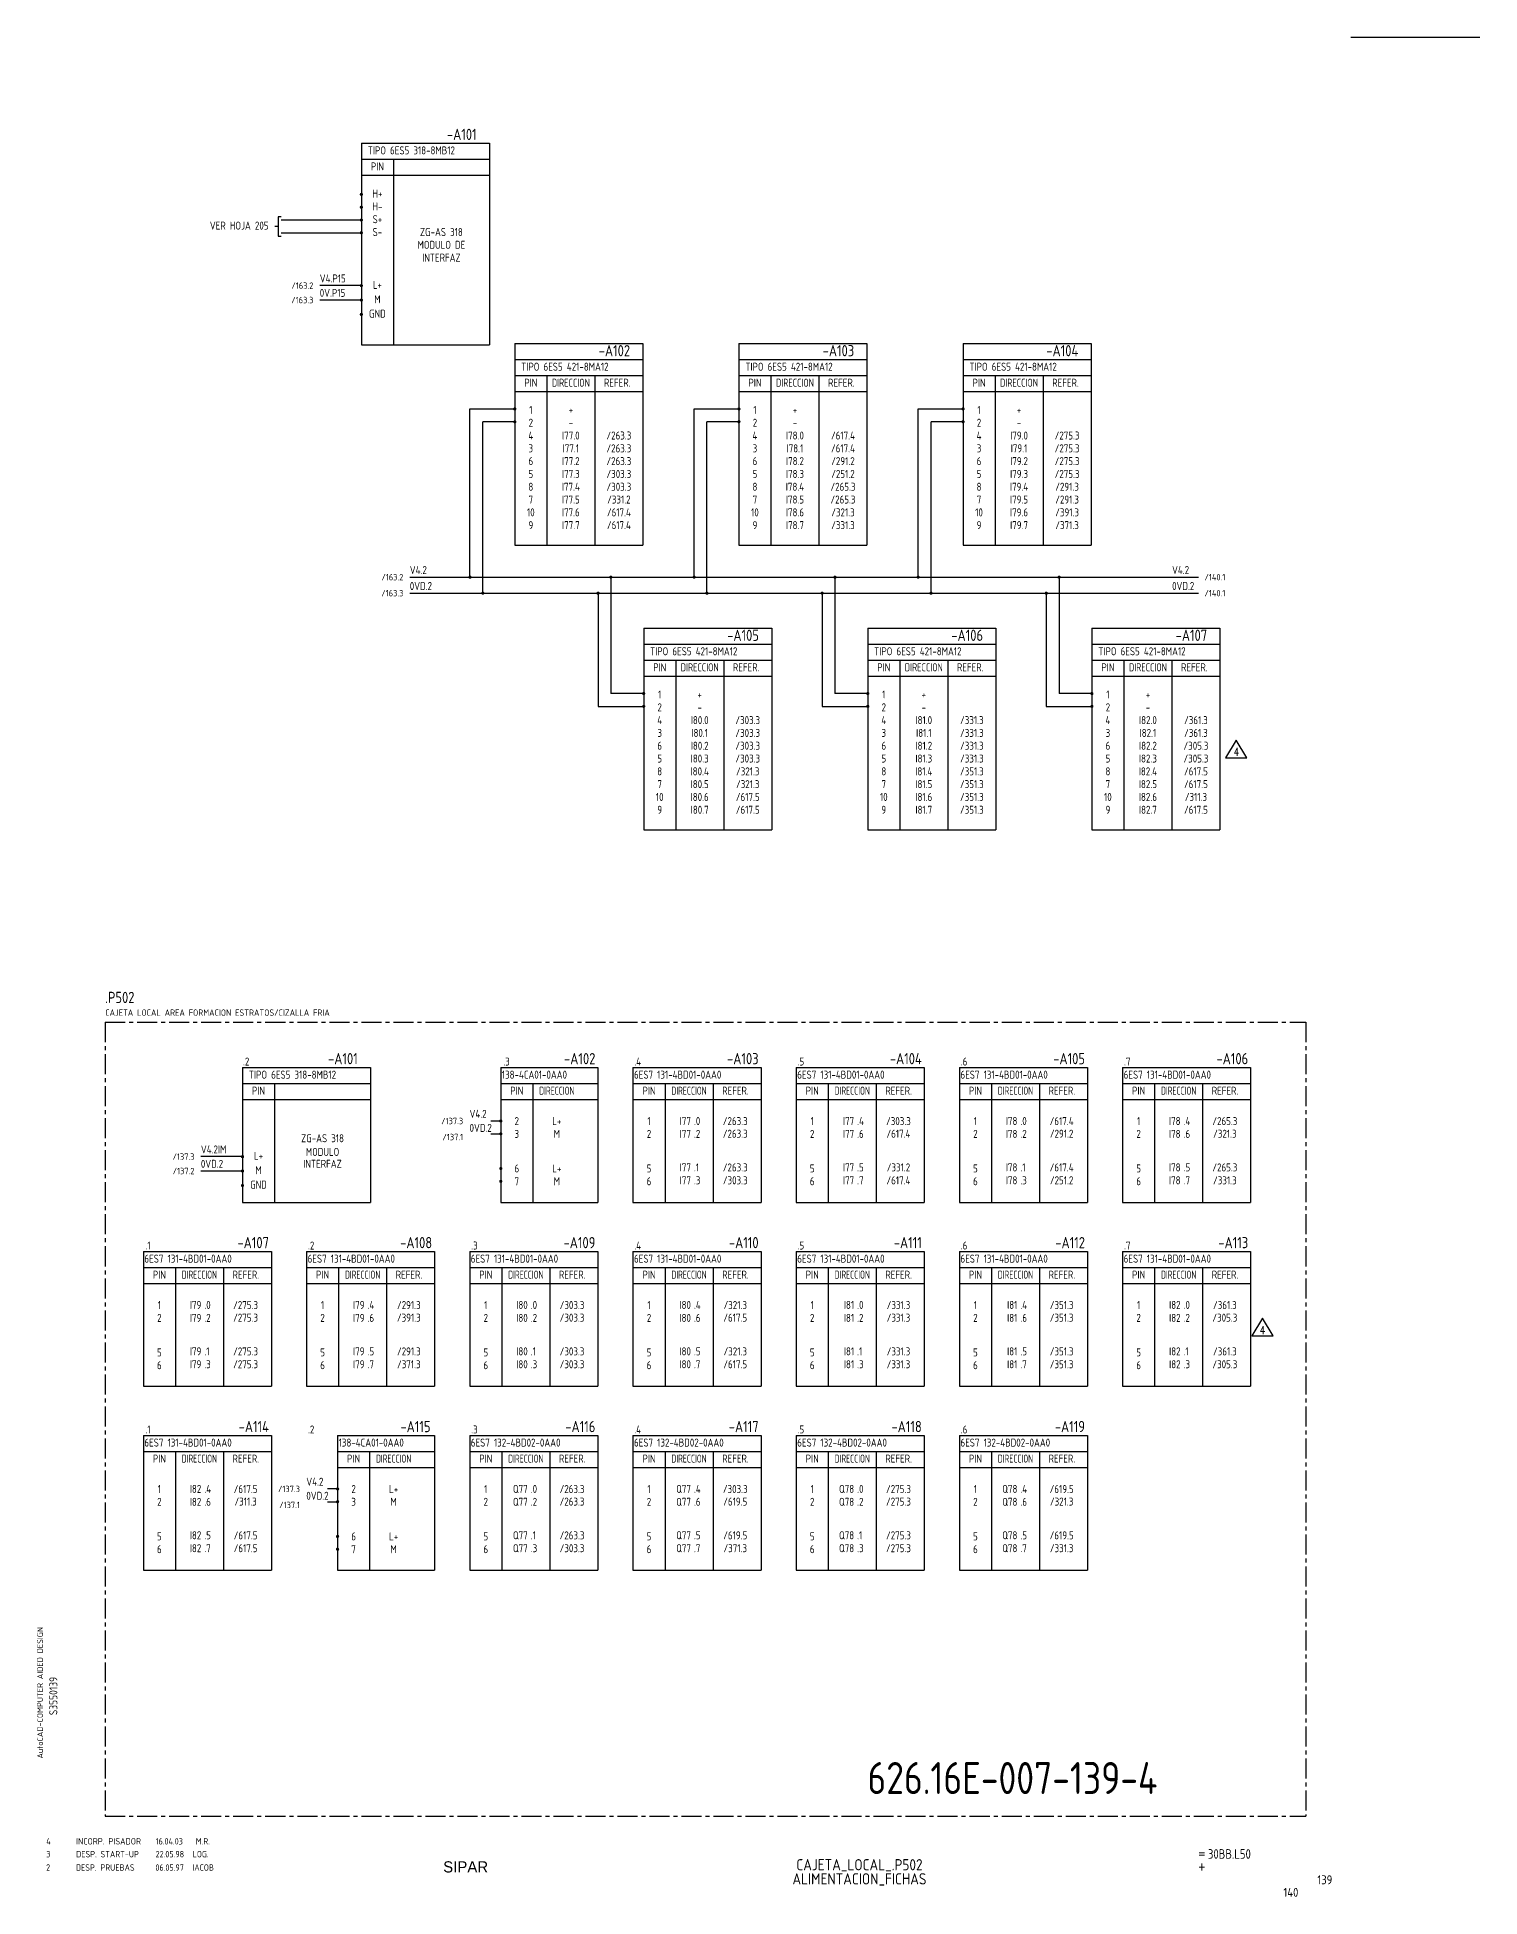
# Model space of a CAD drawing. Extents: x 10 to 1018, y 6 to 587.
# Drawn here: x 567 to 1018, y 6 to 587 of the extents above; entities that cross this region are included whole.
import ezdxf
from ezdxf.enums import TextEntityAlignment as Align

# ---------------------------------------------------------------- set-up
doc = ezdxf.new("R2010")
doc.units = 0
doc.header["$LTSCALE"] = 5
doc.header["$MEASUREMENT"] = 0
doc.linetypes.add('CENTER', pattern=[2, 1.25, -0.25, 0.25, -0.25])
doc.layers.get('0').update_dxf_attribs({"linetype": 'CONTINUOUS'})
doc.layers.add('CART', color=7, linetype='CONTINUOUS')
doc.layers.add('TEXTO', color=7, linetype='CONTINUOUS')
doc.styles.add('DIN', font='DIN.shx', dxfattribs={"width": 0.85})
doc.styles.add('N', font='ROMANS', dxfattribs={"width": 0.85, "height": 3})
doc.styles.add('ROMANS', font='ROMANS.shx', dxfattribs={"width": 0.85, "height": 2.7})
doc.styles.add('X', font='UNIV.SHX', dxfattribs={"height": 3.5})

# ---------------------------------------------------------------- blocks, each defined once
blk = doc.blocks.new('REV2')
at = {"color": 3, "style": 'DIN'}
for s, width, p in [('2', 0.9, (12.45, 13.79)), ('DESP. PRUEBAS', 0.8, (21.76, 13.79)), ('06.05.97', 0.9, (46.59, 13.79)), ('IACOB', 0.9, (58.16, 13.79))]:
    blk.add_text(s, height=2, dxfattribs=dict(at, width=width)).set_placement(p)
blk = doc.blocks.new('DESP')
at = {"color": 3, "style": 'DIN'}
for s, width, p in [('3', 0.9, (7.45, 13.02)), ('DESP. START-UP', 0.8, (16.76, 13.02)), ('22.05.98', 0.9, (41.59, 13.02)), ('LOG.', 0.9, (53.16, 13.02))]:
    blk.add_text(s, height=2, dxfattribs=dict(at, width=width)).set_placement(p)
blk = doc.blocks.new('REV.')
at = {"layer": 'TEXTO', "color": 4}
blk.add_lwpolyline([(-0.04, 3.69), (-3.37, -1.81), (3.29, -1.81)], close=True, dxfattribs=at)
at = {"layer": 'TEXTO', "style": 'ROMANS', "width": 0.8}
blk.add_attdef('REV.', text='', height=2.5, dxfattribs=at).set_placement((0, 0), align=Align.MIDDLE_CENTER)

msp = doc.modelspace()

# ---------------------------------------------------------------- linework, layer by layer
at = {"linetype": 'Continuous'}
for p, q in [((977.29, 586.54), (1017.55, 586.54)), ((882.14, 412.86), (929.71, 412.86)), ((886.14, 417.86), (929.71, 417.86))]:
    msp.add_line(p, q, dxfattribs=at)
at = {"color": 3}
for p, q in [((668.21, 553.43), (668.21, 490.43)), ((668.21, 553.43), (708.21, 553.43)), ((708.21, 553.43), (708.21, 490.43)), ((668.21, 548.43), (708.21, 548.43)), ((678.21, 548.43), (678.21, 490.43)), ((668.21, 543.43), (708.21, 543.43)), ((668.21, 490.43), (708.21, 490.43)), ((716.14, 490.86), (756.14, 490.86)), ((716.14, 490.86), (716.14, 427.86)), ((756.14, 490.86), (756.14, 427.86)), ((786.14, 490.86), (786.14, 427.86)), ((786.14, 490.86), (826.14, 490.86)), ((826.14, 490.86), (826.14, 427.86)), ((856.14, 490.86), (896.14, 490.86)), ((856.14, 490.86), (856.14, 427.86)), ((896.14, 490.86), (896.14, 427.86)), ((716.14, 485.86), (756.14, 485.86)), ((786.14, 485.86), (826.14, 485.86)), ((856.14, 485.86), (896.14, 485.86)), ((716.14, 480.86), (756.14, 480.86)), ((726.14, 480.86), (726.14, 427.86)), ((741.14, 480.86), (741.14, 427.86)), ((786.14, 480.86), (826.14, 480.86)), ((796.14, 480.86), (796.14, 427.86)), ((811.14, 480.86), (811.14, 427.86)), ((856.14, 480.86), (896.14, 480.86)), ((866.14, 480.86), (866.14, 427.86)), ((881.14, 480.86), (881.14, 427.86)), ((716.14, 475.86), (756.14, 475.86)), ((786.14, 475.86), (826.14, 475.86)), ((856.14, 475.86), (896.14, 475.86)), ((716.14, 427.86), (756.14, 427.86)), ((786.14, 427.86), (826.14, 427.86)), ((856.14, 427.86), (896.14, 427.86)), ((756.39, 401.96), (756.39, 338.96)), ((756.39, 401.96), (796.39, 401.96)), ((796.39, 401.96), (796.39, 338.96)), ((826.39, 401.96), (826.39, 338.96)), ((826.39, 401.96), (866.39, 401.96)), ((866.39, 401.96), (866.39, 338.96)), ((896.39, 401.96), (896.39, 338.96)), ((896.39, 401.96), (936.39, 401.96)), ((936.39, 401.96), (936.39, 338.96)), ((756.39, 396.96), (796.39, 396.96)), ((826.39, 396.96), (866.39, 396.96)), ((896.39, 396.96), (936.39, 396.96)), ((756.39, 391.96), (796.39, 391.96)), ((766.39, 391.96), (766.39, 338.96)), ((781.39, 391.96), (781.39, 338.96)), ((826.39, 391.96), (866.39, 391.96)), ((836.39, 391.96), (836.39, 338.96)), ((851.39, 391.96), (851.39, 338.96)), ((896.39, 391.96), (936.39, 391.96)), ((906.39, 391.96), (906.39, 338.96)), ((921.39, 391.96), (921.39, 338.96)), ((756.39, 386.96), (796.39, 386.96)), ((826.39, 386.96), (866.39, 386.96)), ((896.39, 386.96), (936.39, 386.96)), ((756.39, 338.96), (796.39, 338.96)), ((826.39, 338.96), (866.39, 338.96)), ((896.39, 338.96), (936.39, 338.96)), ((631.08, 264.71), (631.08, 222.58)), ((631.08, 264.71), (671.08, 264.71)), ((671.08, 264.71), (671.08, 222.58)), ((711.76, 264.71), (711.76, 222.58)), ((711.76, 264.71), (742.07, 264.71)), ((742.07, 264.71), (742.07, 222.58)), ((753.05, 264.71), (753.05, 222.58)), ((753.05, 264.71), (793.05, 264.71)), ((793.05, 264.71), (793.05, 222.58)), ((804.03, 264.71), (804.03, 222.58)), ((804.03, 264.71), (844.03, 264.71)), ((844.03, 264.71), (844.03, 222.58)), ((855.01, 264.71), (855.01, 222.58)), ((855.01, 264.71), (895.01, 264.71)), ((895.01, 264.71), (895.01, 222.58)), ((905.98, 264.71), (905.98, 222.58)), ((905.98, 264.71), (945.98, 264.71)), ((945.98, 264.71), (945.98, 222.58)), ((631.08, 259.71), (671.08, 259.71)), ((641.08, 259.71), (641.08, 222.58)), ((711.76, 259.71), (742.07, 259.71)), ((721.76, 259.71), (721.76, 222.58)), ((753.05, 259.71), (793.05, 259.71)), ((763.05, 259.71), (763.05, 222.58)), ((778.05, 259.71), (778.05, 222.58)), ((804.03, 259.71), (844.03, 259.71)), ((814.03, 259.71), (814.03, 222.58)), ((829.03, 259.71), (829.03, 222.58)), ((855.01, 259.71), (895.01, 259.71)), ((865.01, 259.71), (865.01, 222.58)), ((880.01, 259.71), (880.01, 222.58)), ((905.98, 259.71), (945.98, 259.71)), ((915.98, 259.71), (915.98, 222.58)), ((930.98, 259.71), (930.98, 222.58)), ((631.08, 254.71), (671.08, 254.71)), ((711.76, 254.71), (742.07, 254.71)), ((753.05, 254.71), (793.05, 254.71)), ((804.03, 254.71), (844.03, 254.71)), ((855.01, 254.71), (895.01, 254.71)), ((905.98, 254.71), (945.98, 254.71)), ((631.08, 222.58), (671.08, 222.58)), ((711.76, 222.58), (742.07, 222.58)), ((753.05, 222.58), (793.05, 222.58)), ((804.03, 222.58), (844.03, 222.58)), ((855.01, 222.58), (895.01, 222.58)), ((905.98, 222.58), (945.98, 222.58)), ((600.11, 207.24), (600.11, 165.11)), ((600.11, 207.24), (640.11, 207.24)), ((640.11, 207.24), (640.11, 165.11)), ((651.09, 207.24), (651.09, 165.11)), ((651.09, 207.24), (691.09, 207.24)), ((691.09, 207.24), (691.09, 165.11)), ((702.07, 207.24), (702.07, 165.11)), ((702.07, 207.24), (742.07, 207.24)), ((742.07, 207.24), (742.07, 165.11)), ((753.05, 207.24), (753.05, 165.11)), ((753.05, 207.24), (793.05, 207.24)), ((793.05, 207.24), (793.05, 165.11)), ((804.03, 207.24), (804.03, 165.11)), ((804.03, 207.24), (844.03, 207.24)), ((844.03, 207.24), (844.03, 165.11)), ((855.01, 207.24), (855.01, 165.11)), ((855.01, 207.24), (895.01, 207.24)), ((895.01, 207.24), (895.01, 165.11)), ((905.98, 207.24), (905.98, 165.11)), ((905.98, 207.24), (945.98, 207.24)), ((945.98, 207.24), (945.98, 165.11)), ((600.11, 202.24), (640.11, 202.24)), ((610.11, 202.24), (610.11, 165.11)), ((625.11, 202.24), (625.11, 165.11)), ((651.09, 202.24), (691.09, 202.24)), ((661.09, 202.24), (661.09, 165.11)), ((676.09, 202.24), (676.09, 165.11)), ((702.07, 202.24), (742.07, 202.24)), ((712.07, 202.24), (712.07, 165.11)), ((727.07, 202.24), (727.07, 165.11)), ((753.05, 202.24), (793.05, 202.24)), ((763.05, 202.24), (763.05, 165.11)), ((778.05, 202.24), (778.05, 165.11)), ((804.03, 202.24), (844.03, 202.24)), ((814.03, 202.24), (814.03, 165.11)), ((829.03, 202.24), (829.03, 165.11)), ((855.01, 202.24), (895.01, 202.24)), ((865.01, 202.24), (865.01, 165.11)), ((880.01, 202.24), (880.01, 165.11)), ((905.98, 202.24), (945.98, 202.24)), ((915.98, 202.24), (915.98, 165.11)), ((930.98, 202.24), (930.98, 165.11)), ((600.11, 197.24), (640.11, 197.24)), ((651.09, 197.24), (691.09, 197.24)), ((702.07, 197.24), (742.07, 197.24)), ((753.05, 197.24), (793.05, 197.24)), ((804.03, 197.24), (844.03, 197.24)), ((855.01, 197.24), (895.01, 197.24)), ((905.98, 197.24), (945.98, 197.24)), ((600.11, 165.11), (640.11, 165.11)), ((651.09, 165.11), (691.09, 165.11)), ((702.07, 165.11), (742.07, 165.11)), ((753.05, 165.11), (793.05, 165.11)), ((804.03, 165.11), (844.03, 165.11)), ((855.01, 165.11), (895.01, 165.11)), ((905.98, 165.11), (945.98, 165.11)), ((600.11, 149.78), (600.11, 107.65)), ((600.11, 149.78), (640.11, 149.78)), ((640.11, 149.78), (640.11, 107.65)), ((660.78, 149.78), (660.78, 107.65)), ((660.78, 149.78), (691.09, 149.78)), ((691.09, 149.78), (691.09, 107.65)), ((702.07, 149.78), (702.07, 107.65)), ((702.07, 149.78), (742.07, 149.78)), ((742.07, 149.78), (742.07, 107.65)), ((753.05, 149.78), (753.05, 107.65)), ((753.05, 149.78), (793.05, 149.78)), ((793.05, 149.78), (793.05, 107.65)), ((804.03, 149.78), (804.03, 107.65)), ((804.03, 149.78), (844.03, 149.78)), ((844.03, 149.78), (844.03, 107.65)), ((855.01, 149.78), (855.01, 107.65)), ((855.01, 149.78), (895.01, 149.78)), ((895.01, 149.78), (895.01, 107.65)), ((600.11, 144.78), (640.11, 144.78)), ((610.11, 144.78), (610.11, 107.65)), ((625.11, 144.78), (625.11, 107.65)), ((660.78, 144.78), (691.09, 144.78)), ((660.78, 139.78), (691.09, 139.78)), ((670.78, 144.78), (670.78, 107.65)), ((702.07, 144.78), (742.07, 144.78)), ((702.07, 139.78), (742.07, 139.78)), ((712.07, 144.78), (712.07, 107.65)), ((727.07, 144.78), (727.07, 107.65)), ((753.05, 144.78), (793.05, 144.78)), ((753.05, 139.78), (793.05, 139.78)), ((763.05, 144.78), (763.05, 107.65)), ((778.05, 144.78), (778.05, 107.65)), ((804.03, 144.78), (844.03, 144.78)), ((804.03, 139.78), (844.03, 139.78)), ((814.03, 144.78), (814.03, 107.65)), ((829.03, 144.78), (829.03, 107.65)), ((855.01, 144.78), (895.01, 144.78)), ((855.01, 139.78), (895.01, 139.78)), ((865.01, 144.78), (865.01, 107.65)), ((880.01, 144.78), (880.01, 107.65)), ((600.11, 107.65), (640.11, 107.65)), ((660.78, 107.65), (691.09, 107.65)), ((702.07, 107.65), (742.07, 107.65)), ((753.05, 107.65), (793.05, 107.65)), ((804.03, 107.65), (844.03, 107.65)), ((855.01, 107.65), (895.01, 107.65))]:
    msp.add_line(p, q, dxfattribs=at)
for p, q in [((642.21, 530.43), (642.21, 524.43)), ((643.21, 530.43), (642.21, 530.43)), ((668.21, 529.43), (643.21, 529.43)), ((642.21, 527.43), (641.21, 527.43)), ((642.21, 524.43), (643.21, 524.43)), ((643.21, 525.43), (668.21, 525.43)), ((668.21, 508.93), (655.21, 508.93)), ((668.21, 504.43), (655.21, 504.43)), ((702.14, 417.86), (702.14, 470.41)), ((702.14, 470.41), (716.14, 470.41)), ((706.14, 412.86), (706.14, 466.41)), ((716.14, 466.41), (706.14, 466.41)), ((772.14, 417.86), (772.14, 470.41)), ((772.14, 470.41), (786.14, 470.41)), ((776.14, 412.86), (776.14, 466.41)), ((786.14, 466.41), (776.14, 466.41)), ((842.14, 417.86), (842.14, 470.41)), ((842.14, 470.41), (856.14, 470.41)), ((846.14, 412.86), (846.14, 466.41)), ((856.14, 466.41), (846.14, 466.41)), ((683.33, 417.86), (886.14, 417.86)), ((683.33, 412.86), (882.14, 412.86)), ((742.14, 412.86), (742.14, 377.51)), ((746.14, 417.86), (746.14, 381.51)), ((812.14, 412.86), (812.14, 377.51)), ((816.14, 417.86), (816.14, 381.51)), ((882.14, 412.86), (882.14, 377.51)), ((886.14, 417.86), (886.14, 381.51)), ((756.14, 381.51), (746.14, 381.51)), ((826.14, 381.51), (816.14, 381.51)), ((896.14, 381.51), (886.14, 381.51)), ((742.14, 377.51), (756.14, 377.51)), ((812.14, 377.51), (826.14, 377.51)), ((882.14, 377.51), (896.14, 377.51)), ((711.76, 247.98), (708.63, 247.98)), ((708.63, 243.98), (711.76, 243.98)), ((631.08, 236.86), (618.08, 236.86)), ((631.08, 232.36), (618.08, 232.36)), ((660.78, 133.05), (657.65, 133.05)), ((657.65, 129.05), (660.78, 129.05))]:
    msp.add_line(p, q)
at = {"color": 3, "linetype": 'CENTER'}
for p, q in [((588.21, 278.84), (963.21, 278.84)), ((588.21, 278.84), (588.21, 30.83)), ((963.21, 278.84), (963.21, 30.83)), ((588.21, 30.83), (963.21, 30.83))]:
    msp.add_line(p, q, dxfattribs=at)
at = {"linetype": 'Continuous', "const_width": 0.5}
for points in [[(667.96, 537.43, 1), (668.46, 537.43, 1)], [(667.96, 533.43, 1), (668.46, 533.43, 1)], [(667.96, 529.43, 1), (668.46, 529.43, 1)], [(667.96, 525.43, 1), (668.46, 525.43, 1)], [(667.96, 508.93, 1), (668.46, 508.93, 1)], [(667.96, 504.43, 1), (668.46, 504.43, 1)], [(667.96, 499.93, 1), (668.46, 499.93, 1)], [(715.89, 470.41, -1), (716.39, 470.41, -1)], [(785.89, 470.41, -1), (786.39, 470.41, -1)], [(855.89, 470.41, -1), (856.39, 470.41, -1)], [(715.89, 466.41, -1), (716.39, 466.41, -1)], [(785.89, 466.41, -1), (786.39, 466.41, -1)], [(855.89, 466.41, -1), (856.39, 466.41, -1)], [(756.14, 381.51, -1), (756.64, 381.51, -1)], [(756.14, 377.51, -1), (756.64, 377.51, -1)], [(826.14, 381.51, -1), (826.64, 381.51, -1)], [(826.14, 377.51, -1), (826.64, 377.51, -1)], [(896.14, 381.51, -1), (896.64, 381.51, -1)], [(896.14, 377.51, -1), (896.64, 377.51, -1)], [(711.51, 247.98, 1), (712.01, 247.98, 1)], [(711.51, 243.98, 1), (712.01, 243.98, 1)], [(630.83, 236.86, 1), (631.33, 236.86, 1)], [(630.83, 232.36, 1), (631.33, 232.36, 1)], [(711.51, 233.14, 1), (712.01, 233.14, 1)], [(630.83, 227.86, 1), (631.33, 227.86, 1)], [(711.51, 229.14, 1), (712.01, 229.14, 1)], [(660.53, 133.05, 1), (661.03, 133.05, 1)], [(660.53, 129.05, 1), (661.03, 129.05, 1)], [(660.53, 118.22, 1), (661.03, 118.22, 1)], [(660.53, 114.22, 1), (661.03, 114.22, 1)]]:
    msp.add_lwpolyline(points, format="xyb", close=True, dxfattribs=at)
at = {"const_width": 0.5}
for points in [[(701.89, 417.86, -1), (702.39, 417.86, -1)], [(745.89, 417.86, -1), (746.39, 417.86, -1)], [(771.89, 417.86, -1), (772.39, 417.86, -1)], [(815.89, 417.86, -1), (816.39, 417.86, -1)], [(841.89, 417.86, -1), (842.39, 417.86, -1)], [(885.89, 417.86, -1), (886.39, 417.86, -1)], [(705.89, 412.86, -1), (706.39, 412.86, -1)], [(741.89, 412.86, -1), (742.39, 412.86, -1)], [(775.89, 412.86, -1), (776.39, 412.86, -1)], [(811.89, 412.86, -1), (812.39, 412.86, -1)], [(845.89, 412.86, -1), (846.39, 412.86, -1)], [(881.89, 412.86, -1), (882.39, 412.86, -1)]]:
    msp.add_lwpolyline(points, format="xyb", close=True, dxfattribs=at)

# ---------------------------------------------------------------- block references
for p in [(941.5, 363.26), (949.68, 182.69)]:
    msp.add_blockref('REV.', p).add_auto_attribs({'REV.': '4'})
at = {"linetype": 'Continuous'}
for name, p in [('DESP', (562.35, 4.95)), ('REV2', (557.29, 0))]:
    msp.add_blockref(name, p, dxfattribs=at)

# ---------------------------------------------------------------- texts
at = {"color": 3, "style": 'DIN', "width": 0.85}
for s, p in [('-A101', (704.21, 554.43)), ('-A102', (752.14, 486.86)), ('-A103', (822.14, 486.86)), ('-A104', (892.14, 486.86)), ('-A105', (792.39, 397.96)), ('-A106', (862.39, 397.96)), ('-A107', (932.39, 397.96)), ('-A101', (667.08, 265.71)), ('-A102', (741.3, 265.71)), ('-A103', (792.28, 265.71)), ('-A104', (843.26, 265.71)), ('-A105', (894.23, 265.71)), ('-A106', (945.21, 265.71)), ('-A107', (639.34, 208.24)), ('-A108', (690.32, 208.24)), ('-A109', (741.3, 208.24)), ('-A110', (792.28, 208.24)), ('-A111', (843.26, 208.24)), ('-A112', (894.23, 208.24)), ('-A113', (945.21, 208.24)), ('-A114', (639.34, 150.78)), ('-A115', (689.81, 150.78)), ('-A116', (741.3, 150.78)), ('-A117', (792.28, 150.78)), ('-A118', (843.26, 150.78)), ('-A119', (894.23, 150.78))]:
    msp.add_text(s, height=3.5, dxfattribs=at).set_placement(p, align=Align.RIGHT)
at = {"style": 'DIN', "width": 0.85}
for s, height, p in [('TIPO 6ES5 318-8MB12', 2.5, (670.21, 549.93)), ('V4.P15', 2.5, (655.21, 509.93)), ('0V.P15', 2.5, (655.21, 505.43)), ('TIPO 6ES5 421-8MA12', 2.5, (718.14, 482.36)), ('TIPO 6ES5 421-8MA12', 2.5, (788.14, 482.36)), ('TIPO 6ES5 421-8MA12', 2.5, (858.14, 482.36)), ('V4.2', 2.5, (683.33, 418.86)), ('V4.2', 2.5, (921.43, 418.86)), ('0VD.2', 2.5, (683.33, 413.86)), ('0VD.2', 2.5, (921.43, 413.86)), ('TIPO 6ES5 421-8MA12', 2.5, (758.39, 393.46)), ('TIPO 6ES5 421-8MA12', 2.5, (828.39, 393.46)), ('TIPO 6ES5 421-8MA12', 2.5, (898.39, 393.46)), ('CAJETA LOCAL AREA FORMACION ESTRATOS/CIZALLA FRIA', 2, (588.21, 280.84)), ('TIPO 6ES5 318-8MB12', 2.5, (633.08, 261.21)), ('138-4CA01-0AA0', 2.5, (712.08, 261.21)), ('6ES7 131-4BD01-0AA0', 2.5, (753.37, 261.21)), ('6ES7 131-4BD01-0AA0', 2.5, (804.35, 261.21)), ('6ES7 131-4BD01-0AA0', 2.5, (855.33, 261.21)), ('6ES7 131-4BD01-0AA0', 2.5, (906.31, 261.21)), ('V4.2', 2.5, (702, 248.98)), ('0VD.2', 2.5, (702, 244.59)), ('.0', 2.5, (772.08, 246.75)), ('.2', 2.5, (772.08, 242.71)), ('.4', 2.5, (823.06, 246.75)), ('.6', 2.5, (823.06, 242.71)), ('.0', 2.5, (874.04, 246.75)), ('.2', 2.5, (874.04, 242.71)), ('.4', 2.5, (925.02, 246.75)), ('.6', 2.5, (925.02, 242.71)), ('V4.2IM', 2.5, (618.08, 237.86)), ('0VD.2', 2.5, (618.08, 233.36)), ('.1', 2.5, (772.08, 232.25)), ('.5', 2.5, (823.06, 232.25)), ('.1', 2.5, (874.04, 232.25)), ('.5', 2.5, (925.02, 232.25)), ('.3', 2.5, (772.08, 228.21)), ('.7', 2.5, (823.06, 228.21)), ('.3', 2.5, (874.04, 228.21)), ('.7', 2.5, (925.02, 228.21)), ('6ES7 131-4BD01-0AA0', 2.5, (600.44, 203.74)), ('6ES7 131-4BD01-0AA0', 2.5, (651.42, 203.74)), ('6ES7 131-4BD01-0AA0', 2.5, (702.39, 203.74)), ('6ES7 131-4BD01-0AA0', 2.5, (753.37, 203.74)), ('6ES7 131-4BD01-0AA0', 2.5, (804.35, 203.74)), ('6ES7 131-4BD01-0AA0', 2.5, (855.33, 203.74)), ('6ES7 131-4BD01-0AA0', 2.5, (906.31, 203.74)), ('.0', 2.5, (619.15, 189.29)), ('.4', 2.5, (670.13, 189.29)), ('.0', 2.5, (721.11, 189.29)), ('.4', 2.5, (772.08, 189.29)), ('.0', 2.5, (823.06, 189.29)), ('.4', 2.5, (874.04, 189.29)), ('.0', 2.5, (925.02, 189.29)), ('.2', 2.5, (619.15, 185.24)), ('.6', 2.5, (670.13, 185.24)), ('.2', 2.5, (721.11, 185.24)), ('.6', 2.5, (772.08, 185.24)), ('.2', 2.5, (823.06, 185.24)), ('.6', 2.5, (874.04, 185.24)), ('.2', 2.5, (925.02, 185.24)), ('.1', 2.5, (619.15, 174.79)), ('.5', 2.5, (670.13, 174.79)), ('.1', 2.5, (721.11, 174.79)), ('.5', 2.5, (772.08, 174.79)), ('.1', 2.5, (823.06, 174.79)), ('.5', 2.5, (874.04, 174.79)), ('.1', 2.5, (925.02, 174.79)), ('.3', 2.5, (619.15, 170.75)), ('.7', 2.5, (670.13, 170.75)), ('.3', 2.5, (721.11, 170.75)), ('.7', 2.5, (772.08, 170.75)), ('.3', 2.5, (823.06, 170.75)), ('.7', 2.5, (874.04, 170.75)), ('.3', 2.5, (925.02, 170.75)), ('6ES7 131-4BD01-0AA0', 2.5, (600.44, 146.28)), ('138-4CA01-0AA0', 2.5, (661.1, 146.28)), ('6ES7 132-4BD02-0AA0', 2.5, (702.39, 146.28)), ('6ES7 132-4BD02-0AA0', 2.5, (753.37, 146.28)), ('6ES7 132-4BD02-0AA0', 2.5, (804.35, 146.28)), ('6ES7 132-4BD02-0AA0', 2.5, (855.33, 146.28)), ('.4', 2.5, (619.15, 131.82)), ('V4.2', 2.5, (651.02, 134.05)), ('.0', 2.5, (721.11, 131.82)), ('.4', 2.5, (772.08, 131.82)), ('.0', 2.5, (823.06, 131.82)), ('.4', 2.5, (874.04, 131.82)), ('.6', 2.5, (619.15, 127.78)), ('0VD.2', 2.5, (651.02, 129.67)), ('.2', 2.5, (721.11, 127.78)), ('.6', 2.5, (772.08, 127.78)), ('.2', 2.5, (823.06, 127.78)), ('.6', 2.5, (874.04, 127.78)), ('.5', 2.5, (619.15, 117.33)), ('.1', 2.5, (721.11, 117.33)), ('.5', 2.5, (772.08, 117.33)), ('.1', 2.5, (823.06, 117.33)), ('.5', 2.5, (874.04, 117.33)), ('.7', 2.5, (619.15, 113.29)), ('.3', 2.5, (721.11, 113.29)), ('.7', 2.5, (772.08, 113.29)), ('.3', 2.5, (823.06, 113.29)), ('.7', 2.5, (874.04, 113.29))]:
    msp.add_text(s, height=height, dxfattribs=at).set_placement(p)
at = {"style": 'DIN'}
for s, width, p in [('PIN', 0.85, (673.21, 544.93)), ('H+', 0.85, (673.21, 536.43)), ('H-', 0.85, (673.21, 532.43)), ('S+', 0.85, (673.21, 528.43)), ('S-', 0.85, (673.21, 524.43)), ('MODULO DE', 0.85, (693.21, 520.43)), ('ZG-AS 318', 0.85, (693.21, 524.43)), ('INTERFAZ', 0.85, (693.21, 516.43)), ('L+', 0.85, (673.21, 507.93)), ('M', 0.85, (673.21, 503.43)), ('GND', 0.85, (673.21, 498.93)), ('PIN', 0.85, (721.14, 477.36)), ('DIRECCION', 0.75, (733.64, 477.36)), ('REFER.', 0.85, (748.14, 477.36)), ('PIN', 0.85, (791.14, 477.36)), ('DIRECCION', 0.75, (803.64, 477.36)), ('REFER.', 0.85, (818.14, 477.36)), ('PIN', 0.85, (861.14, 477.36)), ('DIRECCION', 0.75, (873.64, 477.36)), ('REFER.', 0.85, (888.14, 477.36)), ('1', 0.85, (721.14, 468.86)), ('1', 0.85, (791.14, 468.86)), ('1', 0.85, (861.14, 468.86)), ('2', 0.85, (721.14, 464.86)), ('+', 0.85, (733.64, 468.86)), ('-', 0.85, (733.64, 464.86)), ('2', 0.85, (791.14, 464.86)), ('+', 0.85, (803.64, 468.86)), ('-', 0.85, (803.64, 464.86)), ('2', 0.85, (861.14, 464.86)), ('+', 0.85, (873.64, 468.86)), ('-', 0.85, (873.64, 464.86)), ('4', 0.85, (721.14, 460.86)), ('3', 0.85, (721.14, 456.86)), ('I77.0', 0.85, (733.64, 460.86)), ('I77.1', 0.85, (733.64, 456.86)), ('/263.3', 0.85, (748.64, 460.86)), ('/263.3', 0.85, (748.64, 456.86)), ('4', 0.85, (791.14, 460.86)), ('3', 0.85, (791.14, 456.86)), ('I78.0', 0.85, (803.64, 460.86)), ('I78.1', 0.85, (803.64, 456.86)), ('/617.4', 0.85, (818.64, 460.86)), ('/617.4', 0.85, (818.64, 456.86)), ('4', 0.85, (861.14, 460.86)), ('3', 0.85, (861.14, 456.86)), ('I79.0', 0.85, (873.64, 460.86)), ('I79.1', 0.85, (873.64, 456.86)), ('/275.3', 0.85, (888.64, 460.86)), ('/275.3', 0.85, (888.64, 456.86)), ('6', 0.85, (721.14, 452.86)), ('I77.2', 0.85, (733.64, 452.86)), ('/263.3', 0.85, (748.64, 452.86)), ('6', 0.85, (791.14, 452.86)), ('I78.2', 0.85, (803.64, 452.86)), ('/291.2', 0.85, (818.64, 452.86)), ('6', 0.85, (861.14, 452.86)), ('I79.2', 0.85, (873.64, 452.86)), ('/275.3', 0.85, (888.64, 452.86)), ('5', 0.85, (721.14, 448.86)), ('8', 0.85, (721.14, 444.86)), ('I77.4', 0.85, (733.64, 444.86)), ('I77.3', 0.85, (733.64, 448.86)), ('/303.3', 0.85, (748.64, 448.86)), ('/303.3', 0.85, (748.64, 444.86)), ('5', 0.85, (791.14, 448.86)), ('8', 0.85, (791.14, 444.86)), ('I78.4', 0.85, (803.64, 444.86)), ('I78.3', 0.85, (803.64, 448.86)), ('/265.3', 0.85, (818.64, 444.86)), ('/251.2', 0.85, (818.64, 448.86)), ('5', 0.85, (861.14, 448.86)), ('8', 0.85, (861.14, 444.86)), ('I79.4', 0.85, (873.64, 444.86)), ('I79.3', 0.85, (873.64, 448.86)), ('/275.3', 0.85, (888.64, 448.86)), ('/291.3', 0.85, (888.64, 444.86)), ('7', 0.85, (721.14, 440.86)), ('I77.5', 0.85, (733.64, 440.86)), ('/331.2', 0.85, (748.64, 440.86)), ('7', 0.85, (791.14, 440.86)), ('I78.5', 0.85, (803.64, 440.86)), ('/265.3', 0.85, (818.64, 440.86)), ('7', 0.85, (861.14, 440.86)), ('I79.5', 0.85, (873.64, 440.86)), ('/291.3', 0.85, (888.64, 440.86)), ('10', 0.85, (721.14, 436.86)), ('I77.6', 0.85, (733.64, 436.86)), ('/617.4', 0.85, (748.64, 436.86)), ('10', 0.85, (791.14, 436.86)), ('I78.6', 0.85, (803.64, 436.86)), ('/321.3', 0.85, (818.64, 436.86)), ('10', 0.85, (861.14, 436.86)), ('I79.6', 0.85, (873.64, 436.86)), ('/391.3', 0.85, (888.64, 436.86)), ('9', 0.85, (721.14, 432.86)), ('I77.7', 0.85, (733.64, 432.86)), ('/617.4', 0.85, (748.64, 432.86)), ('9', 0.85, (791.14, 432.86)), ('I78.7', 0.85, (803.64, 432.86)), ('/331.3', 0.85, (818.64, 432.86)), ('9', 0.85, (861.14, 432.86)), ('I79.7', 0.85, (873.64, 432.86)), ('/371.3', 0.85, (888.64, 432.86)), ('PIN', 0.85, (761.39, 388.46)), ('DIRECCION', 0.75, (773.89, 388.46)), ('REFER.', 0.85, (788.39, 388.46)), ('PIN', 0.85, (831.39, 388.46)), ('DIRECCION', 0.75, (843.89, 388.46)), ('REFER.', 0.85, (858.39, 388.46)), ('PIN', 0.85, (901.39, 388.46)), ('DIRECCION', 0.75, (913.89, 388.46)), ('REFER.', 0.85, (928.39, 388.46)), ('2', 0.85, (761.39, 375.96)), ('1', 0.85, (761.39, 379.96)), ('+', 0.85, (773.89, 379.96)), ('2', 0.85, (831.39, 375.96)), ('1', 0.85, (831.39, 379.96)), ('+', 0.85, (843.89, 379.96)), ('2', 0.85, (901.39, 375.96)), ('1', 0.85, (901.39, 379.96)), ('+', 0.85, (913.89, 379.96)), ('4', 0.85, (761.39, 371.96)), ('I80.0', 0.85, (773.89, 371.96)), ('-', 0.85, (773.89, 375.96)), ('/303.3', 0.85, (788.89, 371.96)), ('4', 0.85, (831.39, 371.96)), ('I81.0', 0.85, (843.89, 371.96)), ('-', 0.85, (843.89, 375.96)), ('/331.3', 0.85, (858.89, 371.96)), ('4', 0.85, (901.39, 371.96)), ('I82.0', 0.85, (913.89, 371.96)), ('-', 0.85, (913.89, 375.96)), ('/361.3', 0.85, (928.89, 371.96)), ('3', 0.85, (761.39, 367.96)), ('6', 0.85, (761.39, 363.96)), ('I80.2', 0.85, (773.89, 363.96)), ('I80.1', 0.85, (773.89, 367.96)), ('/303.3', 0.85, (788.89, 367.96)), ('/303.3', 0.85, (788.89, 363.96)), ('3', 0.85, (831.39, 367.96)), ('6', 0.85, (831.39, 363.96)), ('I81.2', 0.85, (843.89, 363.96)), ('I81.1', 0.85, (843.89, 367.96)), ('/331.3', 0.85, (858.89, 367.96)), ('/331.3', 0.85, (858.89, 363.96)), ('3', 0.85, (901.39, 367.96)), ('6', 0.85, (901.39, 363.96)), ('I82.2', 0.85, (913.89, 363.96)), ('I82.1', 0.85, (913.89, 367.96)), ('/305.3', 0.85, (928.89, 363.96)), ('/361.3', 0.85, (928.89, 367.96)), ('5', 0.85, (761.39, 359.96)), ('I80.3', 0.85, (773.89, 359.96)), ('/303.3', 0.85, (788.89, 359.96)), ('5', 0.85, (831.39, 359.96)), ('I81.3', 0.85, (843.89, 359.96)), ('/331.3', 0.85, (858.89, 359.96)), ('5', 0.85, (901.39, 359.96)), ('I82.3', 0.85, (913.89, 359.96)), ('/305.3', 0.85, (928.89, 359.96)), ('7', 0.85, (761.39, 351.96)), ('8', 0.85, (761.39, 355.96)), ('I80.4', 0.85, (773.89, 355.96)), ('I80.5', 0.85, (773.89, 351.96)), ('/321.3', 0.85, (788.89, 355.96)), ('/321.3', 0.85, (788.89, 351.96)), ('7', 0.85, (831.39, 351.96)), ('8', 0.85, (831.39, 355.96)), ('I81.4', 0.85, (843.89, 355.96)), ('I81.5', 0.85, (843.89, 351.96)), ('/351.3', 0.85, (858.89, 355.96)), ('/351.3', 0.85, (858.89, 351.96)), ('7', 0.85, (901.39, 351.96)), ('8', 0.85, (901.39, 355.96)), ('I82.4', 0.85, (913.89, 355.96)), ('I82.5', 0.85, (913.89, 351.96)), ('/617.5', 0.85, (928.89, 355.96)), ('/617.5', 0.85, (928.89, 351.96)), ('10', 0.85, (761.39, 347.96)), ('I80.6', 0.85, (773.89, 347.96)), ('/617.5', 0.85, (788.89, 347.96)), ('10', 0.85, (831.39, 347.96)), ('I81.6', 0.85, (843.89, 347.96)), ('/351.3', 0.85, (858.89, 347.96)), ('10', 0.85, (901.39, 347.96)), ('I82.6', 0.85, (913.89, 347.96)), ('/311.3', 0.85, (928.89, 347.96)), ('9', 0.85, (761.39, 343.96)), ('I80.7', 0.85, (773.89, 343.96)), ('/617.5', 0.85, (788.89, 343.96)), ('9', 0.85, (831.39, 343.96)), ('I81.7', 0.85, (843.89, 343.96)), ('/351.3', 0.85, (858.89, 343.96)), ('9', 0.85, (901.39, 343.96)), ('I82.7', 0.85, (913.89, 343.96)), ('/617.5', 0.85, (928.89, 343.96)), ('.2', 0.85, (632.22, 265.31)), ('.3', 0.85, (713.55, 265.31)), ('.4', 0.85, (754.5, 265.31)), ('.5', 0.85, (805.48, 265.31)), ('.6', 0.85, (856.46, 265.31)), ('.7', 0.85, (907.44, 265.31)), ('PIN', 0.85, (636.08, 256.21)), ('PIN', 0.85, (716.76, 256.21)), ('PIN', 0.85, (758.05, 256.21)), ('REFER.', 0.85, (785.05, 256.21)), ('PIN', 0.85, (809.03, 256.21)), ('REFER.', 0.85, (836.03, 256.21)), ('PIN', 0.85, (860.01, 256.21)), ('REFER.', 0.85, (887.01, 256.21)), ('PIN', 0.85, (910.98, 256.21)), ('REFER.', 0.85, (937.98, 256.21)), ('3', 0.85, (716.76, 242.71)), ('2', 0.85, (716.76, 246.71)), ('L+', 0.85, (729.26, 246.71)), ('M', 0.85, (729.26, 242.71)), ('2', 0.85, (758.05, 242.71)), ('1', 0.85, (758.05, 246.71)), ('/263.3', 0.85, (784.99, 246.7)), ('/263.3', 0.85, (784.99, 242.77)), ('2', 0.85, (809.03, 242.71)), ('1', 0.85, (809.03, 246.71)), ('/303.3', 0.85, (835.97, 246.7)), ('/617.4', 0.85, (835.97, 242.77)), ('2', 0.85, (860.01, 242.71)), ('1', 0.85, (860.01, 246.71)), ('/617.4', 0.85, (886.94, 246.7)), ('/291.2', 0.85, (886.94, 242.77)), ('2', 0.85, (910.98, 242.71)), ('1', 0.85, (910.98, 246.71)), ('/265.3', 0.85, (937.92, 246.7)), ('/321.3', 0.85, (937.92, 242.77)), ('L+', 0.85, (636.08, 235.86)), ('ZG-AS 318', 0.85, (656.08, 241.35)), ('MODULO', 0.85, (656.08, 237.09)), ('M', 0.85, (636.08, 231.36)), ('INTERFAZ', 0.85, (656.08, 233.36)), ('6', 0.85, (716.76, 231.91)), ('L+', 0.85, (729.26, 231.91)), ('5', 0.85, (758.05, 231.91)), ('/263.3', 0.85, (784.99, 232.24)), ('5', 0.85, (809.03, 231.91)), ('/331.2', 0.85, (835.97, 232.24)), ('5', 0.85, (860.01, 231.91)), ('/617.4', 0.85, (886.94, 232.24)), ('5', 0.85, (910.98, 231.91)), ('/265.3', 0.85, (937.92, 232.24)), ('GND', 0.85, (636.08, 226.86)), ('7', 0.85, (716.76, 227.91)), ('M', 0.85, (729.26, 227.91)), ('6', 0.85, (758.05, 227.91)), ('/303.3', 0.85, (784.99, 228.21)), ('6', 0.85, (809.03, 227.91)), ('/617.4', 0.85, (835.97, 228.21)), ('6', 0.85, (860.01, 227.91)), ('/251.2', 0.85, (886.94, 228.21)), ('6', 0.85, (910.98, 227.91)), ('/331.3', 0.85, (937.92, 228.21)), ('.1', 0.85, (601.57, 207.84)), ('.2', 0.85, (652.54, 207.84)), ('.3', 0.85, (703.52, 207.84)), ('.4', 0.85, (754.5, 207.84)), ('.5', 0.85, (805.48, 207.84)), ('.6', 0.85, (856.46, 207.84)), ('.7', 0.85, (907.44, 207.84)), ('PIN', 0.85, (605.11, 198.74)), ('REFER.', 0.85, (632.11, 198.74)), ('PIN', 0.85, (656.09, 198.74)), ('REFER.', 0.85, (683.09, 198.74)), ('PIN', 0.85, (707.07, 198.74)), ('REFER.', 0.85, (734.07, 198.74)), ('PIN', 0.85, (758.05, 198.74)), ('REFER.', 0.85, (785.05, 198.74)), ('PIN', 0.85, (809.03, 198.74)), ('REFER.', 0.85, (836.03, 198.74)), ('PIN', 0.85, (860.01, 198.74)), ('REFER.', 0.85, (887.01, 198.74)), ('PIN', 0.85, (910.98, 198.74)), ('REFER.', 0.85, (937.98, 198.74)), ('1', 0.85, (605.11, 189.24)), ('/275.3', 0.85, (632.05, 189.24)), ('1', 0.85, (656.09, 189.24)), ('/291.3', 0.85, (683.03, 189.24)), ('1', 0.85, (707.07, 189.24)), ('/303.3', 0.85, (734.01, 189.24)), ('1', 0.85, (758.05, 189.24)), ('/321.3', 0.85, (784.99, 189.24)), ('1', 0.85, (809.03, 189.24)), ('/331.3', 0.85, (835.97, 189.24)), ('1', 0.85, (860.01, 189.24)), ('/351.3', 0.85, (886.94, 189.24)), ('1', 0.85, (910.98, 189.24)), ('/361.3', 0.85, (937.92, 189.24)), ('2', 0.85, (605.11, 185.24)), ('/275.3', 0.85, (632.05, 185.31)), ('2', 0.85, (656.09, 185.24)), ('/391.3', 0.85, (683.03, 185.31)), ('2', 0.85, (707.07, 185.24)), ('/303.3', 0.85, (734.01, 185.31)), ('2', 0.85, (758.05, 185.24)), ('/617.5', 0.85, (784.99, 185.31)), ('2', 0.85, (809.03, 185.24)), ('/331.3', 0.85, (835.97, 185.31)), ('2', 0.85, (860.01, 185.24)), ('/351.3', 0.85, (886.94, 185.31)), ('2', 0.85, (910.98, 185.24)), ('/305.3', 0.85, (937.92, 185.31)), ('5', 0.85, (605.11, 174.45)), ('/275.3', 0.85, (632.05, 174.77)), ('5', 0.85, (656.09, 174.45)), ('/291.3', 0.85, (683.03, 174.77)), ('5', 0.85, (707.07, 174.45)), ('/303.3', 0.85, (734.01, 174.77)), ('5', 0.85, (758.05, 174.45)), ('/321.3', 0.85, (784.99, 174.77)), ('5', 0.85, (809.03, 174.45)), ('/331.3', 0.85, (835.97, 174.77)), ('5', 0.85, (860.01, 174.45)), ('/351.3', 0.85, (886.94, 174.77)), ('5', 0.85, (910.98, 174.45)), ('/361.3', 0.85, (937.92, 174.77)), ('6', 0.85, (605.11, 170.45)), ('/275.3', 0.85, (632.05, 170.75)), ('6', 0.85, (656.09, 170.45)), ('/371.3', 0.85, (683.03, 170.75)), ('6', 0.85, (707.07, 170.45)), ('/303.3', 0.85, (734.01, 170.75)), ('6', 0.85, (758.05, 170.45)), ('/617.5', 0.85, (784.99, 170.75)), ('6', 0.85, (809.03, 170.45)), ('/331.3', 0.85, (835.97, 170.75)), ('6', 0.85, (860.01, 170.45)), ('/351.3', 0.85, (886.94, 170.75)), ('6', 0.85, (910.98, 170.45)), ('/305.3', 0.85, (937.92, 170.75)), ('.1', 0.85, (601.57, 150.38)), ('.2', 0.85, (652.54, 150.38)), ('.3', 0.85, (703.52, 150.38)), ('.4', 0.85, (754.5, 150.38)), ('.5', 0.85, (805.48, 150.38)), ('.6', 0.85, (856.46, 150.38)), ('PIN', 0.85, (605.11, 141.28)), ('REFER.', 0.85, (632.11, 141.28)), ('PIN', 0.85, (665.78, 141.28)), ('PIN', 0.85, (707.07, 141.28)), ('REFER.', 0.85, (734.07, 141.28)), ('PIN', 0.85, (758.05, 141.28)), ('REFER.', 0.85, (785.05, 141.28)), ('PIN', 0.85, (809.03, 141.28)), ('REFER.', 0.85, (836.03, 141.28)), ('PIN', 0.85, (860.01, 141.28)), ('REFER.', 0.85, (887.01, 141.28)), ('1', 0.85, (605.11, 131.78)), ('/617.5', 0.85, (632.05, 131.77)), ('2', 0.85, (665.78, 131.78)), ('L+', 0.85, (678.28, 131.78)), ('1', 0.85, (707.07, 131.78)), ('/263.3', 0.85, (734.01, 131.77)), ('1', 0.85, (758.05, 131.78)), ('/303.3', 0.85, (784.99, 131.77)), ('1', 0.85, (809.03, 131.78)), ('/275.3', 0.85, (835.97, 131.77)), ('1', 0.85, (860.01, 131.78)), ('/619.5', 0.85, (886.94, 131.77)), ('2', 0.85, (605.11, 127.78)), ('/311.3', 0.85, (632.05, 127.85)), ('3', 0.85, (665.78, 127.78)), ('M', 0.85, (678.28, 127.78)), ('2', 0.85, (707.07, 127.78)), ('/263.3', 0.85, (734.01, 127.85)), ('2', 0.85, (758.05, 127.78)), ('/619.5', 0.85, (784.99, 127.85)), ('2', 0.85, (809.03, 127.78)), ('/275.3', 0.85, (835.97, 127.85)), ('2', 0.85, (860.01, 127.78)), ('/321.3', 0.85, (886.94, 127.85)), ('5', 0.85, (605.11, 116.98)), ('/617.5', 0.85, (632.05, 117.31)), ('6', 0.85, (665.78, 116.98)), ('L+', 0.85, (678.28, 116.98)), ('5', 0.85, (707.07, 116.98)), ('/263.3', 0.85, (734.01, 117.31)), ('5', 0.85, (758.05, 116.98)), ('/619.5', 0.85, (784.99, 117.31)), ('5', 0.85, (809.03, 116.98)), ('/275.3', 0.85, (835.97, 117.31)), ('5', 0.85, (860.01, 116.98)), ('/619.5', 0.85, (886.94, 117.31)), ('6', 0.85, (605.11, 112.98)), ('/617.5', 0.85, (632.05, 113.29)), ('7', 0.85, (665.78, 112.98)), ('M', 0.85, (678.28, 112.98)), ('6', 0.85, (707.07, 112.98)), ('/303.3', 0.85, (734.01, 113.29)), ('6', 0.85, (758.05, 112.98)), ('/371.3', 0.85, (784.99, 113.29)), ('6', 0.85, (809.03, 112.98)), ('/275.3', 0.85, (835.97, 113.29)), ('6', 0.85, (860.01, 112.98)), ('/331.3', 0.85, (886.94, 113.29))]:
    msp.add_text(s, height=2.5, dxfattribs=dict(at, width=width)).set_placement(p, align=Align.CENTER)
at = {"style": 'DIN', "width": 0.85}
for s, height, p in [('VER HOJA 205', 2.5, (639.21, 526.43)), ('/163.3', 2, (653.21, 503.43)), ('/163.2', 2, (653.21, 507.93)), ('/163.2', 2, (681.33, 416.86)), ('/140.1', 2, (938.08, 416.86)), ('/163.3', 2, (681.33, 411.86)), ('/140.1', 2, (938.08, 411.86)), ('/137.3', 2, (700, 246.98)), ('/137.1', 2, (700, 241.98)), ('I77', 2.5, (771.15, 246.75)), ('I77', 2.5, (771.15, 242.71)), ('I77', 2.5, (822.13, 246.75)), ('I77', 2.5, (822.13, 242.71)), ('I78', 2.5, (873.11, 246.75)), ('I78', 2.5, (873.11, 242.71)), ('I78', 2.5, (924.08, 246.75)), ('I78', 2.5, (924.08, 242.71)), ('/137.3', 2, (616.08, 235.86)), ('/137.2', 2, (616.08, 231.36)), ('I77', 2.5, (771.15, 232.25)), ('I77', 2.5, (822.13, 232.25)), ('I78', 2.5, (873.11, 232.25)), ('I78', 2.5, (924.08, 232.25)), ('I77', 2.5, (771.15, 228.21)), ('I77', 2.5, (822.13, 228.21)), ('I78', 2.5, (873.11, 228.21)), ('I78', 2.5, (924.08, 228.21)), ('I79', 2.5, (618.21, 189.29)), ('I79', 2.5, (669.19, 189.29)), ('I80', 2.5, (720.17, 189.29)), ('I80', 2.5, (771.15, 189.29)), ('I81', 2.5, (822.13, 189.29)), ('I81', 2.5, (873.11, 189.29)), ('I82', 2.5, (924.08, 189.29)), ('I79', 2.5, (618.21, 185.24)), ('I79', 2.5, (669.19, 185.24)), ('I80', 2.5, (720.17, 185.24)), ('I80', 2.5, (771.15, 185.24)), ('I81', 2.5, (822.13, 185.24)), ('I81', 2.5, (873.11, 185.24)), ('I82', 2.5, (924.08, 185.24)), ('I79', 2.5, (618.21, 174.79)), ('I79', 2.5, (669.19, 174.79)), ('I80', 2.5, (720.17, 174.79)), ('I80', 2.5, (771.15, 174.79)), ('I81', 2.5, (822.13, 174.79)), ('I81', 2.5, (873.11, 174.79)), ('I82', 2.5, (924.08, 174.79)), ('I79', 2.5, (618.21, 170.75)), ('I79', 2.5, (669.19, 170.75)), ('I80', 2.5, (720.17, 170.75)), ('I80', 2.5, (771.15, 170.75)), ('I81', 2.5, (822.13, 170.75)), ('I81', 2.5, (873.11, 170.75)), ('I82', 2.5, (924.08, 170.75)), ('I82', 2.5, (618.21, 131.82)), ('/137.3', 2, (649.02, 132.05)), ('Q77', 2.5, (720.17, 131.82)), ('Q77', 2.5, (771.15, 131.82)), ('Q78', 2.5, (822.13, 131.82)), ('Q78', 2.5, (873.11, 131.82)), ('I82', 2.5, (618.21, 127.78)), ('/137.1', 2, (649.02, 127.05)), ('Q77', 2.5, (720.17, 127.78)), ('Q77', 2.5, (771.15, 127.78)), ('Q78', 2.5, (822.13, 127.78)), ('Q78', 2.5, (873.11, 127.78)), ('I82', 2.5, (618.21, 117.33)), ('Q77', 2.5, (720.17, 117.33)), ('Q77', 2.5, (771.15, 117.33)), ('Q78', 2.5, (822.13, 117.33)), ('Q78', 2.5, (873.11, 117.33)), ('I82', 2.5, (618.21, 113.29)), ('Q77', 2.5, (720.17, 113.29)), ('Q77', 2.5, (771.15, 113.29)), ('Q78', 2.5, (822.13, 113.29)), ('Q78', 2.5, (873.11, 113.29))]:
    msp.add_text(s, height=height, dxfattribs=at).set_placement(p, align=Align.RIGHT)
at = {"color": 3, "style": 'DIN'}
for s, height, width, p in [('.P502', 3.5, 0.85, (588.21, 284.84)), ('4', 2, 0.9, (569.8, 21.98)), ('INCORP. PISADOR', 2, 0.85, (579.11, 21.98)), ('16.04.03', 2, 0.9, (603.94, 21.98)), ('M.R.', 2, 0.9, (616.51, 21.98))]:
    msp.add_text(s, height=height, dxfattribs=dict(at, width=width)).set_placement(p)
at = {"style": 'DIN', "width": 0.596129}
for p, p2 in [((723.76, 256.21), (734.76, 256.21)), ((765.05, 256.21), (776.05, 256.21)), ((816.03, 256.21), (827.03, 256.21)), ((867.01, 256.21), (878.01, 256.21)), ((917.98, 256.21), (928.98, 256.21)), ((612.11, 198.74), (623.11, 198.74)), ((663.09, 198.74), (674.09, 198.74)), ((714.07, 198.74), (725.07, 198.74)), ((765.05, 198.74), (776.05, 198.74)), ((816.03, 198.74), (827.03, 198.74)), ((867.01, 198.74), (878.01, 198.74)), ((917.98, 198.74), (928.98, 198.74)), ((612.11, 141.28), (623.11, 141.28)), ((672.78, 141.28), (683.78, 141.28)), ((714.07, 141.28), (725.07, 141.28)), ((765.05, 141.28), (776.05, 141.28)), ((816.03, 141.28), (827.03, 141.28)), ((867.01, 141.28), (878.01, 141.28))]:
    msp.add_text('DIRECCION', height=2.5, dxfattribs=at).set_placement(p, p2, align=Align.FIT)
at = {"color": 2, "insert": (826.28, 47.75), "char_height": 10, "width": 111.0411, "attachment_point": 1, "style": 'DIN'}
msp.add_mtext('626.16E-007-139-4', dxfattribs=at)
at = {"layer": 'CART', "color": 1, "style": 'DIN', "width": 0.9}
msp.add_text('AutoCAD-COMPUTER AIDED DESIGN', height=1.8, rotation=90, dxfattribs=at).set_placement((568.76, 48.84))
at = {"layer": 'CART', "color": 3, "style": 'N', "width": 0.85}
for s, p in [('=', (929.53, 17.91)), ('+', (929.53, 13.87))]:
    msp.add_text(s, height=2.5, dxfattribs=at).set_placement(p)
at = {"layer": 'CART', "color": 3, "style": 'DIN', "width": 0.9, "flags": 1}
msp.add_attdef('S3550139', text='', height=2.5, rotation=90, dxfattribs=at).set_placement((573.24, 68.38), align=Align.CENTER)
at = {"layer": 'CART', "color": 2, "style": 'DIN', "width": 0.9, "flags": 1}
for tag, text, p in [('CAJETA_LOCAL_.P502', 'PLC', (823.79, 15.51)), ('ALIMENTACION_FICHAS', '', (823.79, 11.09))]:
    msp.add_attdef(tag, text=text, height=3.5, dxfattribs=at).set_placement(p, align=Align.MIDDLE)
at = {"layer": 'CART', "color": 3, "style": 'DIN', "width": 0.85}
msp.add_attdef('30BB.L50', text='', height=3, dxfattribs=at).set_placement((932.62, 16.63), align=Align.BOTTOM_LEFT)
at = {"layer": 'CART', "color": 6, "style": 'X', "flags": 1}
msp.add_attdef('SIPAR', text='', height=3.5, dxfattribs=at).set_placement((700.79, 15), align=Align.MIDDLE)
at = {"layer": 'CART', "color": 2, "style": 'DIN', "width": 0.9, "flags": 1}
msp.add_attdef('139', text='', height=2.8, dxfattribs=at).set_placement((971.49, 9.56), align=Align.RIGHT)
at = {"layer": 'CART', "color": 7, "style": 'DIN', "width": 0.9, "flags": 1}
msp.add_attdef('140', (956.22, 5.65), '', height=2.8, dxfattribs=at)

doc.saveas('drawing.dxf')
